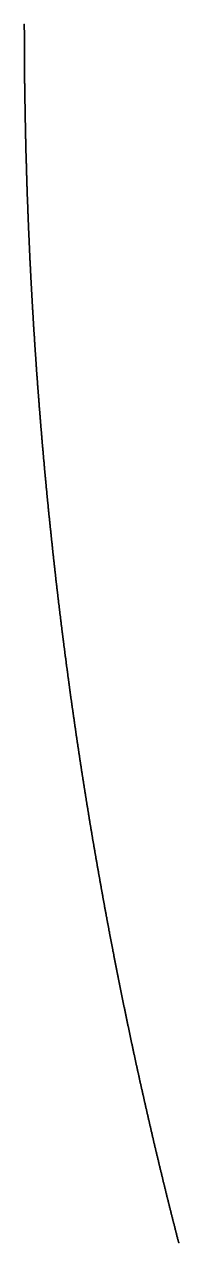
# Model space of a CAD drawing. Header units: metres. Extents: x -84 to 84, y -84 to 84.
# Drawn here: x -84.16 to -81.5, y -21.06 to -0.05 of the extents above; entities that cross this region are included whole.
import ezdxf

# ---------------------------------------------------------------- set-up
doc = ezdxf.new("R2010")
doc.units = ezdxf.units.M

msp = doc.modelspace()

# ---------------------------------------------------------------- linework, layer by layer
for p in [(-84.164, -0.047), (-84.164, -0.061), (-84.164, -0.076), (-84.164, -0.091), (-84.164, -0.106), (-84.164, -0.12), (-84.164, -0.135), (-84.163, -0.15), (-84.163, -0.164), (-84.163, -0.179), (-84.163, -0.194), (-84.163, -0.208), (-84.163, -0.223), (-84.163, -0.238), (-84.163, -0.252), (-84.163, -0.267), (-84.163, -0.282), (-84.163, -0.296), (-84.163, -0.311), (-84.163, -0.326), (-84.163, -0.341), (-84.163, -0.355), (-84.163, -0.37), (-84.163, -0.385), (-84.163, -0.399), (-84.163, -0.414), (-84.163, -0.429), (-84.163, -0.443), (-84.163, -0.458), (-84.163, -0.473), (-84.162, -0.487), (-84.162, -0.502), (-84.162, -0.517), (-84.162, -0.532), (-84.162, -0.546), (-84.162, -0.561), (-84.162, -0.576), (-84.162, -0.59), (-84.162, -0.605), (-84.162, -0.62), (-84.162, -0.634), (-84.161, -0.649), (-84.161, -0.664), (-84.161, -0.678), (-84.161, -0.693), (-84.161, -0.708), (-84.161, -0.722), (-84.161, -0.737), (-84.161, -0.752), (-84.161, -0.767), (-84.16, -0.781), (-84.16, -0.796), (-84.16, -0.811), (-84.16, -0.825), (-84.16, -0.84), (-84.16, -0.855), (-84.16, -0.869), (-84.159, -0.884), (-84.159, -0.899), (-84.159, -0.913), (-84.159, -0.928), (-84.159, -0.943), (-84.159, -0.957), (-84.159, -0.972), (-84.158, -0.987), (-84.158, -1.002), (-84.158, -1.016), (-84.158, -1.031), (-84.158, -1.046), (-84.158, -1.06), (-84.157, -1.075), (-84.157, -1.09), (-84.157, -1.104), (-84.157, -1.119), (-84.157, -1.134), (-84.156, -1.148), (-84.156, -1.163), (-84.156, -1.178), (-84.156, -1.192), (-84.156, -1.207), (-84.155, -1.222), (-84.155, -1.237), (-84.155, -1.251), (-84.155, -1.266), (-84.155, -1.281), (-84.154, -1.295), (-84.154, -1.31), (-84.154, -1.325), (-84.154, -1.339), (-84.154, -1.354), (-84.153, -1.369), (-84.153, -1.383), (-84.153, -1.398), (-84.153, -1.413), (-84.152, -1.427), (-84.152, -1.442), (-84.152, -1.457), (-84.152, -1.472), (-84.151, -1.486), (-84.151, -1.501), (-84.151, -1.516), (-84.151, -1.53), (-84.15, -1.545), (-84.15, -1.56), (-84.15, -1.574), (-84.15, -1.589), (-84.149, -1.604), (-84.149, -1.618), (-84.149, -1.633), (-84.148, -1.648), (-84.148, -1.662), (-84.148, -1.677), (-84.148, -1.692), (-84.147, -1.707), (-84.147, -1.721), (-84.147, -1.736), (-84.146, -1.751), (-84.146, -1.765), (-84.146, -1.78), (-84.146, -1.795), (-84.145, -1.809), (-84.145, -1.824), (-84.145, -1.839), (-84.144, -1.853), (-84.144, -1.868), (-84.144, -1.883), (-84.143, -1.897), (-84.143, -1.912), (-84.143, -1.927), (-84.142, -1.941), (-84.142, -1.956), (-84.142, -1.971), (-84.141, -1.986), (-84.141, -2), (-84.141, -2.015), (-84.14, -2.03), (-84.14, -2.044), (-84.14, -2.059), (-84.139, -2.074), (-84.139, -2.088), (-84.139, -2.103), (-84.138, -2.118), (-84.138, -2.132), (-84.138, -2.147), (-84.137, -2.162), (-84.137, -2.176), (-84.136, -2.191), (-84.136, -2.206), (-84.136, -2.22), (-84.135, -2.235), (-84.135, -2.25), (-84.135, -2.265), (-84.134, -2.279), (-84.134, -2.294), (-84.133, -2.309), (-84.133, -2.323), (-84.133, -2.338), (-84.132, -2.353), (-84.132, -2.367), (-84.131, -2.382), (-84.131, -2.397), (-84.131, -2.411), (-84.13, -2.426), (-84.13, -2.441), (-84.129, -2.455), (-84.129, -2.47), (-84.128, -2.485), (-84.128, -2.499), (-84.128, -2.514), (-84.127, -2.529), (-84.127, -2.544), (-84.126, -2.558), (-84.126, -2.573), (-84.125, -2.588), (-84.125, -2.602), (-84.125, -2.617), (-84.124, -2.632), (-84.124, -2.646), (-84.123, -2.661), (-84.123, -2.676), (-84.122, -2.69), (-84.122, -2.705), (-84.121, -2.72), (-84.121, -2.734), (-84.12, -2.749), (-84.12, -2.764), (-84.119, -2.778), (-84.119, -2.793), (-84.118, -2.808), (-84.118, -2.822), (-84.118, -2.837), (-84.117, -2.852), (-84.117, -2.867), (-84.116, -2.881), (-84.116, -2.896), (-84.115, -2.911), (-84.115, -2.925), (-84.114, -2.94), (-84.114, -2.955), (-84.113, -2.969), (-84.113, -2.984), (-84.112, -2.999), (-84.112, -3.013), (-84.111, -3.028), (-84.11, -3.043), (-84.11, -3.057), (-84.109, -3.072), (-84.109, -3.087), (-84.108, -3.101), (-84.108, -3.116), (-84.107, -3.131), (-84.107, -3.145), (-84.106, -3.16), (-84.106, -3.175), (-84.105, -3.189), (-84.105, -3.204), (-84.104, -3.219), (-84.103, -3.234), (-84.103, -3.248), (-84.102, -3.263), (-84.102, -3.278), (-84.101, -3.292), (-84.101, -3.307), (-84.1, -3.322), (-84.1, -3.336), (-84.099, -3.351), (-84.098, -3.366), (-84.098, -3.38), (-84.097, -3.395), (-84.097, -3.41), (-84.096, -3.424), (-84.095, -3.439), (-84.095, -3.454), (-84.094, -3.468), (-84.094, -3.483), (-84.093, -3.498), (-84.092, -3.512), (-84.092, -3.527), (-84.091, -3.542), (-84.091, -3.556), (-84.09, -3.571), (-84.089, -3.586), (-84.089, -3.6), (-84.088, -3.615), (-84.088, -3.63), (-84.087, -3.644), (-84.086, -3.659), (-84.086, -3.674), (-84.085, -3.688), (-84.084, -3.703), (-84.084, -3.718), (-84.083, -3.733), (-84.082, -3.747), (-84.082, -3.762), (-84.081, -3.777), (-84.081, -3.791), (-84.08, -3.806), (-84.079, -3.821), (-84.079, -3.835), (-84.078, -3.85), (-84.077, -3.865), (-84.077, -3.879), (-84.076, -3.894), (-84.075, -3.909), (-84.075, -3.923), (-84.074, -3.938), (-84.073, -3.953), (-84.073, -3.967), (-84.072, -3.982), (-84.071, -3.997), (-84.07, -4.011), (-84.07, -4.026), (-84.069, -4.041), (-84.068, -4.055), (-84.068, -4.07), (-84.067, -4.085), (-84.066, -4.099), (-84.066, -4.114), (-84.065, -4.129), (-84.064, -4.143), (-84.063, -4.158), (-84.063, -4.173), (-84.062, -4.187), (-84.061, -4.202), (-84.061, -4.217), (-84.06, -4.231), (-84.059, -4.246), (-84.058, -4.261), (-84.058, -4.275), (-84.057, -4.29), (-84.056, -4.305), (-84.055, -4.319), (-84.055, -4.334), (-84.054, -4.349), (-84.053, -4.363), (-84.052, -4.378), (-84.052, -4.393), (-84.051, -4.407), (-84.05, -4.422), (-84.049, -4.437), (-84.049, -4.451), (-84.048, -4.466), (-84.047, -4.481), (-84.046, -4.495), (-84.046, -4.51), (-84.045, -4.525), (-84.044, -4.539), (-84.043, -4.554), (-84.042, -4.569), (-84.042, -4.583), (-84.041, -4.598), (-84.04, -4.613), (-84.039, -4.627), (-84.038, -4.642), (-84.038, -4.657), (-84.037, -4.671), (-84.036, -4.686), (-84.035, -4.701), (-84.034, -4.715), (-84.034, -4.73), (-84.033, -4.745), (-84.032, -4.759), (-84.031, -4.774), (-84.03, -4.789), (-84.029, -4.803), (-84.029, -4.818), (-84.028, -4.833), (-84.027, -4.847), (-84.026, -4.862), (-84.025, -4.877), (-84.024, -4.891), (-84.024, -4.906), (-84.023, -4.921), (-84.022, -4.935), (-84.021, -4.95), (-84.02, -4.965), (-84.019, -4.979), (-84.018, -4.994), (-84.018, -5.009), (-84.017, -5.023), (-84.016, -5.038), (-84.015, -5.053), (-84.014, -5.067), (-84.013, -5.082), (-84.012, -5.097), (-84.011, -5.111), (-84.011, -5.126), (-84.01, -5.141), (-84.009, -5.155), (-84.008, -5.17), (-84.007, -5.185), (-84.006, -5.199), (-84.005, -5.214), (-84.004, -5.229), (-84.003, -5.243), (-84.003, -5.258), (-84.002, -5.273), (-84.001, -5.287), (-84, -5.302), (-83.999, -5.317), (-83.998, -5.331), (-83.997, -5.346), (-83.996, -5.361), (-83.995, -5.375), (-83.994, -5.39), (-83.993, -5.405), (-83.992, -5.419), (-83.991, -5.434), (-83.99, -5.449), (-83.99, -5.463), (-83.989, -5.478), (-83.988, -5.493), (-83.987, -5.507), (-83.986, -5.522), (-83.985, -5.537), (-83.984, -5.551), (-83.983, -5.566), (-83.982, -5.581), (-83.981, -5.595), (-83.98, -5.61), (-83.979, -5.625), (-83.978, -5.639), (-83.977, -5.654), (-83.976, -5.668), (-83.975, -5.683), (-83.974, -5.698), (-83.973, -5.712), (-83.972, -5.727), (-83.971, -5.742), (-83.97, -5.756), (-83.969, -5.771), (-83.968, -5.786), (-83.967, -5.8), (-83.966, -5.815), (-83.965, -5.83), (-83.964, -5.844), (-83.963, -5.859), (-83.962, -5.874), (-83.961, -5.888), (-83.96, -5.903), (-83.959, -5.918), (-83.958, -5.932), (-83.957, -5.947), (-83.956, -5.962), (-83.955, -5.976), (-83.954, -5.991), (-83.953, -6.006), (-83.952, -6.02), (-83.951, -6.035), (-83.95, -6.05), (-83.949, -6.064), (-83.948, -6.079), (-83.947, -6.093), (-83.946, -6.108), (-83.944, -6.123), (-83.943, -6.137), (-83.942, -6.152), (-83.941, -6.167), (-83.94, -6.181), (-83.939, -6.196), (-83.938, -6.211), (-83.937, -6.225), (-83.936, -6.24), (-83.935, -6.255), (-83.934, -6.269), (-83.933, -6.284), (-83.932, -6.299), (-83.93, -6.313), (-83.929, -6.328), (-83.928, -6.343), (-83.927, -6.357), (-83.926, -6.372), (-83.925, -6.386), (-83.924, -6.401), (-83.923, -6.416), (-83.922, -6.43), (-83.921, -6.445), (-83.919, -6.46), (-83.918, -6.474), (-83.917, -6.489), (-83.916, -6.504), (-83.915, -6.518), (-83.914, -6.533), (-83.913, -6.548), (-83.912, -6.562), (-83.91, -6.577), (-83.909, -6.591), (-83.908, -6.606), (-83.907, -6.621), (-83.906, -6.635), (-83.905, -6.65), (-83.904, -6.665), (-83.902, -6.679), (-83.901, -6.694), (-83.9, -6.709), (-83.899, -6.723), (-83.898, -6.738), (-83.897, -6.753), (-83.895, -6.767), (-83.894, -6.782), (-83.893, -6.797), (-83.892, -6.811), (-83.891, -6.826), (-83.89, -6.84), (-83.888, -6.855), (-83.887, -6.87), (-83.886, -6.884), (-83.885, -6.899), (-83.884, -6.914), (-83.882, -6.928), (-83.881, -6.943), (-83.88, -6.958), (-83.879, -6.972), (-83.878, -6.987), (-83.876, -7.001), (-83.875, -7.016), (-83.874, -7.031), (-83.873, -7.045), (-83.871, -7.06), (-83.87, -7.075), (-83.869, -7.089), (-83.868, -7.104), (-83.867, -7.119), (-83.865, -7.133), (-83.864, -7.148), (-83.863, -7.162), (-83.862, -7.177), (-83.86, -7.192), (-83.859, -7.206), (-83.858, -7.221), (-83.857, -7.236), (-83.855, -7.25), (-83.854, -7.265), (-83.853, -7.28), (-83.852, -7.294), (-83.85, -7.309), (-83.849, -7.323), (-83.848, -7.338), (-83.846, -7.353), (-83.845, -7.367), (-83.844, -7.382), (-83.843, -7.397), (-83.841, -7.411), (-83.84, -7.426), (-83.839, -7.441), (-83.838, -7.455), (-83.836, -7.47), (-83.835, -7.484), (-83.834, -7.499), (-83.832, -7.514), (-83.831, -7.528), (-83.83, -7.543), (-83.828, -7.558), (-83.827, -7.572), (-83.826, -7.587), (-83.824, -7.602), (-83.823, -7.616), (-83.822, -7.631), (-83.821, -7.645), (-83.819, -7.66), (-83.818, -7.675), (-83.817, -7.689), (-83.815, -7.704), (-83.814, -7.719), (-83.813, -7.733), (-83.811, -7.748), (-83.81, -7.762), (-83.808, -7.777), (-83.807, -7.792), (-83.806, -7.806), (-83.804, -7.821), (-83.803, -7.836), (-83.802, -7.85), (-83.8, -7.865), (-83.799, -7.879), (-83.798, -7.894), (-83.796, -7.909), (-83.795, -7.923), (-83.793, -7.938), (-83.792, -7.953), (-83.791, -7.967), (-83.789, -7.982), (-83.788, -7.996), (-83.787, -8.011), (-83.785, -8.026), (-83.784, -8.04), (-83.782, -8.055), (-83.781, -8.07), (-83.78, -8.084), (-83.778, -8.099), (-83.777, -8.113), (-83.775, -8.128), (-83.774, -8.143), (-83.773, -8.157), (-83.771, -8.172), (-83.77, -8.187), (-83.768, -8.201), (-83.767, -8.216), (-83.765, -8.23), (-83.764, -8.245), (-83.763, -8.26), (-83.761, -8.274), (-83.76, -8.289), (-83.758, -8.303), (-83.757, -8.318), (-83.755, -8.333), (-83.754, -8.347), (-83.753, -8.362), (-83.751, -8.377), (-83.75, -8.391), (-83.748, -8.406), (-83.747, -8.42), (-83.745, -8.435), (-83.744, -8.45), (-83.742, -8.464), (-83.741, -8.479), (-83.739, -8.494), (-83.738, -8.508), (-83.736, -8.523), (-83.735, -8.537), (-83.733, -8.552), (-83.732, -8.567), (-83.73, -8.581), (-83.729, -8.596), (-83.727, -8.61), (-83.726, -8.625), (-83.725, -8.64), (-83.723, -8.654), (-83.722, -8.669), (-83.72, -8.683), (-83.718, -8.698), (-83.717, -8.713), (-83.715, -8.727), (-83.714, -8.742), (-83.712, -8.757), (-83.711, -8.771), (-83.709, -8.786), (-83.708, -8.8), (-83.706, -8.815), (-83.705, -8.83), (-83.703, -8.844), (-83.702, -8.859), (-83.7, -8.873), (-83.699, -8.888), (-83.697, -8.903), (-83.696, -8.917), (-83.694, -8.932), (-83.692, -8.946), (-83.691, -8.961), (-83.689, -8.976), (-83.688, -8.99), (-83.686, -9.005), (-83.685, -9.02), (-83.683, -9.034), (-83.682, -9.049), (-83.68, -9.063), (-83.678, -9.078), (-83.677, -9.093), (-83.675, -9.107), (-83.674, -9.122), (-83.672, -9.136), (-83.67, -9.151), (-83.669, -9.166), (-83.667, -9.18), (-83.666, -9.195), (-83.664, -9.209), (-83.663, -9.224), (-83.661, -9.239), (-83.659, -9.253), (-83.658, -9.268), (-83.656, -9.282), (-83.654, -9.297), (-83.653, -9.312), (-83.651, -9.326), (-83.65, -9.341), (-83.648, -9.355), (-83.646, -9.37), (-83.645, -9.385), (-83.643, -9.399), (-83.642, -9.414), (-83.64, -9.428), (-83.638, -9.443), (-83.637, -9.458), (-83.635, -9.472), (-83.633, -9.487), (-83.632, -9.501), (-83.63, -9.516), (-83.628, -9.531), (-83.627, -9.545), (-83.625, -9.56), (-83.623, -9.574), (-83.622, -9.589), (-83.62, -9.604), (-83.618, -9.618), (-83.617, -9.633), (-83.615, -9.647), (-83.613, -9.662), (-83.612, -9.677), (-83.61, -9.691), (-83.608, -9.706), (-83.607, -9.72), (-83.605, -9.735), (-83.603, -9.749), (-83.602, -9.764), (-83.6, -9.779), (-83.598, -9.793), (-83.596, -9.808), (-83.595, -9.822), (-83.593, -9.837), (-83.591, -9.852), (-83.59, -9.866), (-83.588, -9.881), (-83.586, -9.895), (-83.584, -9.91), (-83.583, -9.925), (-83.581, -9.939), (-83.579, -9.954), (-83.578, -9.968), (-83.576, -9.983), (-83.574, -9.997), (-83.572, -10.012), (-83.571, -10.027), (-83.569, -10.041), (-83.567, -10.056), (-83.565, -10.07), (-83.564, -10.085), (-83.562, -10.1), (-83.56, -10.114), (-83.558, -10.129), (-83.557, -10.143), (-83.555, -10.158), (-83.553, -10.173), (-83.551, -10.187), (-83.55, -10.202), (-83.548, -10.216), (-83.546, -10.231), (-83.544, -10.245), (-83.542, -10.26), (-83.541, -10.275), (-83.539, -10.289), (-83.537, -10.304), (-83.535, -10.318), (-83.534, -10.333), (-83.532, -10.347), (-83.53, -10.362), (-83.528, -10.377), (-83.526, -10.391), (-83.525, -10.406), (-83.523, -10.42), (-83.521, -10.435), (-83.519, -10.45), (-83.517, -10.464), (-83.515, -10.479), (-83.514, -10.493), (-83.512, -10.508), (-83.51, -10.522), (-83.508, -10.537), (-83.506, -10.552), (-83.505, -10.566), (-83.503, -10.581), (-83.501, -10.595), (-83.499, -10.61), (-83.497, -10.624), (-83.495, -10.639), (-83.493, -10.654), (-83.492, -10.668), (-83.49, -10.683), (-83.488, -10.697), (-83.486, -10.712), (-83.484, -10.726), (-83.482, -10.741), (-83.48, -10.756), (-83.479, -10.77), (-83.477, -10.785), (-83.475, -10.799), (-83.473, -10.814), (-83.471, -10.828), (-83.469, -10.843), (-83.467, -10.858), (-83.465, -10.872), (-83.464, -10.887), (-83.462, -10.901), (-83.46, -10.916), (-83.458, -10.93), (-83.456, -10.945), (-83.454, -10.96), (-83.452, -10.974), (-83.45, -10.989), (-83.448, -11.003), (-83.446, -11.018), (-83.444, -11.032), (-83.443, -11.047), (-83.441, -11.061), (-83.439, -11.076), (-83.437, -11.091), (-83.435, -11.105), (-83.433, -11.12), (-83.431, -11.134), (-83.429, -11.149), (-83.427, -11.163), (-83.425, -11.178), (-83.423, -11.193), (-83.421, -11.207), (-83.419, -11.222), (-83.417, -11.236), (-83.415, -11.251), (-83.414, -11.265), (-83.412, -11.28), (-83.41, -11.294), (-83.408, -11.309), (-83.406, -11.324), (-83.404, -11.338), (-83.402, -11.353), (-83.4, -11.367), (-83.398, -11.382), (-83.396, -11.396), (-83.394, -11.411), (-83.392, -11.425), (-83.39, -11.44), (-83.388, -11.455), (-83.386, -11.469), (-83.384, -11.484), (-83.382, -11.498), (-83.38, -11.513), (-83.378, -11.527), (-83.376, -11.542), (-83.374, -11.556), (-83.372, -11.571), (-83.37, -11.586), (-83.368, -11.6), (-83.366, -11.615), (-83.364, -11.629), (-83.362, -11.644), (-83.36, -11.658), (-83.358, -11.673), (-83.356, -11.687), (-83.354, -11.702), (-83.352, -11.717), (-83.35, -11.731), (-83.348, -11.746), (-83.346, -11.76), (-83.343, -11.775), (-83.341, -11.789), (-83.339, -11.804), (-83.337, -11.818), (-83.335, -11.833), (-83.333, -11.847), (-83.331, -11.862), (-83.329, -11.877), (-83.327, -11.891), (-83.325, -11.906), (-83.323, -11.92), (-83.321, -11.935), (-83.319, -11.949), (-83.317, -11.964), (-83.315, -11.978), (-83.313, -11.993), (-83.31, -12.007), (-83.308, -12.022), (-83.306, -12.036), (-83.304, -12.051), (-83.302, -12.066), (-83.3, -12.08), (-83.298, -12.095), (-83.296, -12.109), (-83.294, -12.124), (-83.292, -12.138), (-83.289, -12.153), (-83.287, -12.167), (-83.285, -12.182), (-83.283, -12.196), (-83.281, -12.211), (-83.279, -12.225), (-83.277, -12.24), (-83.275, -12.255), (-83.272, -12.269), (-83.27, -12.284), (-83.268, -12.298), (-83.266, -12.313), (-83.264, -12.327), (-83.262, -12.342), (-83.26, -12.356), (-83.257, -12.371), (-83.255, -12.385), (-83.253, -12.4), (-83.251, -12.414), (-83.249, -12.429), (-83.247, -12.443), (-83.245, -12.458), (-83.242, -12.473), (-83.24, -12.487), (-83.238, -12.502), (-83.236, -12.516), (-83.234, -12.531), (-83.231, -12.545), (-83.229, -12.56), (-83.227, -12.574), (-83.225, -12.589), (-83.223, -12.603), (-83.221, -12.618), (-83.218, -12.632), (-83.216, -12.647), (-83.214, -12.661), (-83.212, -12.676), (-83.21, -12.69), (-83.207, -12.705), (-83.205, -12.719), (-83.203, -12.734), (-83.201, -12.749), (-83.199, -12.763), (-83.196, -12.778), (-83.194, -12.792), (-83.192, -12.807), (-83.19, -12.821), (-83.187, -12.836), (-83.185, -12.85), (-83.183, -12.865), (-83.181, -12.879), (-83.178, -12.894), (-83.176, -12.908), (-83.174, -12.923), (-83.172, -12.937), (-83.169, -12.952), (-83.167, -12.966), (-83.165, -12.981), (-83.163, -12.995), (-83.16, -13.01), (-83.158, -13.024), (-83.156, -13.039), (-83.154, -13.053), (-83.151, -13.068), (-83.149, -13.082), (-83.147, -13.097), (-83.145, -13.111), (-83.142, -13.126), (-83.14, -13.14), (-83.138, -13.155), (-83.135, -13.17), (-83.133, -13.184), (-83.131, -13.199), (-83.129, -13.213), (-83.126, -13.228), (-83.124, -13.242), (-83.122, -13.257), (-83.119, -13.271), (-83.117, -13.286), (-83.115, -13.3), (-83.112, -13.315), (-83.11, -13.329), (-83.108, -13.344), (-83.105, -13.358), (-83.103, -13.373), (-83.101, -13.387), (-83.098, -13.402), (-83.096, -13.416), (-83.094, -13.431), (-83.091, -13.445), (-83.089, -13.46), (-83.087, -13.474), (-83.084, -13.489), (-83.082, -13.503), (-83.08, -13.518), (-83.077, -13.532), (-83.075, -13.547), (-83.073, -13.561), (-83.07, -13.576), (-83.068, -13.59), (-83.066, -13.605), (-83.063, -13.619), (-83.061, -13.634), (-83.058, -13.648), (-83.056, -13.663), (-83.054, -13.677), (-83.051, -13.692), (-83.049, -13.706), (-83.047, -13.721), (-83.044, -13.735), (-83.042, -13.75), (-83.039, -13.764), (-83.037, -13.779), (-83.035, -13.793), (-83.032, -13.808), (-83.03, -13.822), (-83.027, -13.837), (-83.025, -13.851), (-83.023, -13.866), (-83.02, -13.88), (-83.018, -13.895), (-83.015, -13.909), (-83.013, -13.924), (-83.011, -13.938), (-83.008, -13.952), (-83.006, -13.967), (-83.003, -13.981), (-83.001, -13.996), (-82.998, -14.01), (-82.996, -14.025), (-82.994, -14.039), (-82.991, -14.054), (-82.989, -14.068), (-82.986, -14.083), (-82.984, -14.097), (-82.981, -14.112), (-82.979, -14.126), (-82.976, -14.141), (-82.974, -14.155), (-82.971, -14.17), (-82.969, -14.184), (-82.966, -14.199), (-82.964, -14.213), (-82.962, -14.228), (-82.959, -14.242), (-82.957, -14.257), (-82.954, -14.271), (-82.952, -14.286), (-82.949, -14.3), (-82.947, -14.315), (-82.944, -14.329), (-82.942, -14.344), (-82.939, -14.358), (-82.937, -14.372), (-82.934, -14.387), (-82.932, -14.401), (-82.929, -14.416), (-82.927, -14.43), (-82.924, -14.445), (-82.922, -14.459), (-82.919, -14.474), (-82.917, -14.488), (-82.914, -14.503), (-82.912, -14.517), (-82.909, -14.532), (-82.907, -14.546), (-82.904, -14.561), (-82.901, -14.575), (-82.899, -14.59), (-82.896, -14.604), (-82.894, -14.619), (-82.891, -14.633), (-82.889, -14.647), (-82.886, -14.662), (-82.884, -14.676), (-82.881, -14.691), (-82.879, -14.705), (-82.876, -14.72), (-82.873, -14.734), (-82.871, -14.749), (-82.868, -14.763), (-82.866, -14.778), (-82.863, -14.792), (-82.861, -14.807), (-82.858, -14.821), (-82.855, -14.835), (-82.853, -14.85), (-82.85, -14.864), (-82.848, -14.879), (-82.845, -14.893), (-82.842, -14.908), (-82.84, -14.922), (-82.837, -14.937), (-82.835, -14.951), (-82.832, -14.966), (-82.83, -14.98), (-82.827, -14.995), (-82.824, -15.009), (-82.822, -15.023), (-82.819, -15.038), (-82.816, -15.052), (-82.814, -15.067), (-82.811, -15.081), (-82.809, -15.096), (-82.806, -15.11), (-82.803, -15.125), (-82.801, -15.139), (-82.798, -15.154), (-82.795, -15.168), (-82.793, -15.182), (-82.79, -15.197), (-82.787, -15.211), (-82.785, -15.226), (-82.782, -15.24), (-82.78, -15.255), (-82.777, -15.269), (-82.774, -15.284), (-82.772, -15.298), (-82.769, -15.312), (-82.766, -15.327), (-82.764, -15.341), (-82.761, -15.356), (-82.758, -15.37), (-82.756, -15.385), (-82.753, -15.399), (-82.75, -15.414), (-82.748, -15.428), (-82.745, -15.442), (-82.742, -15.457), (-82.739, -15.471), (-82.737, -15.486), (-82.734, -15.5), (-82.731, -15.515), (-82.729, -15.529), (-82.726, -15.544), (-82.723, -15.558), (-82.721, -15.572), (-82.718, -15.587), (-82.715, -15.601), (-82.712, -15.616), (-82.71, -15.63), (-82.707, -15.645), (-82.704, -15.659), (-82.702, -15.674), (-82.699, -15.688), (-82.696, -15.702), (-82.693, -15.717), (-82.691, -15.731), (-82.688, -15.746), (-82.685, -15.76), (-82.682, -15.775), (-82.68, -15.789), (-82.677, -15.803), (-82.674, -15.818), (-82.671, -15.832), (-82.669, -15.847), (-82.666, -15.861), (-82.663, -15.876), (-82.66, -15.89), (-82.658, -15.904), (-82.655, -15.919), (-82.652, -15.933), (-82.649, -15.948), (-82.647, -15.962), (-82.644, -15.977), (-82.641, -15.991), (-82.638, -16.005), (-82.635, -16.02), (-82.633, -16.034), (-82.63, -16.049), (-82.627, -16.063), (-82.624, -16.078), (-82.621, -16.092), (-82.619, -16.106), (-82.616, -16.121), (-82.613, -16.135), (-82.61, -16.15), (-82.607, -16.164), (-82.605, -16.178), (-82.602, -16.193), (-82.599, -16.207), (-82.596, -16.222), (-82.593, -16.236), (-82.59, -16.251), (-82.588, -16.265), (-82.585, -16.279), (-82.582, -16.294), (-82.579, -16.308), (-82.576, -16.323), (-82.573, -16.337), (-82.571, -16.351), (-82.568, -16.366), (-82.565, -16.38), (-82.562, -16.395), (-82.559, -16.409), (-82.556, -16.424), (-82.554, -16.438), (-82.551, -16.452), (-82.548, -16.467), (-82.545, -16.481), (-82.542, -16.496), (-82.539, -16.51), (-82.536, -16.524), (-82.533, -16.539), (-82.531, -16.553), (-82.528, -16.568), (-82.525, -16.582), (-82.522, -16.596), (-82.519, -16.611), (-82.516, -16.625), (-82.513, -16.64), (-82.51, -16.654), (-82.507, -16.668), (-82.505, -16.683), (-82.502, -16.697), (-82.499, -16.712), (-82.496, -16.726), (-82.493, -16.74), (-82.49, -16.755), (-82.487, -16.769), (-82.484, -16.784), (-82.481, -16.798), (-82.478, -16.812), (-82.475, -16.827), (-82.472, -16.841), (-82.47, -16.856), (-82.467, -16.87), (-82.464, -16.884), (-82.461, -16.899), (-82.458, -16.913), (-82.455, -16.928), (-82.452, -16.942), (-82.449, -16.956), (-82.446, -16.971), (-82.443, -16.985), (-82.44, -17), (-82.437, -17.014), (-82.434, -17.028), (-82.431, -17.043), (-82.428, -17.057), (-82.425, -17.071), (-82.422, -17.086), (-82.419, -17.1), (-82.416, -17.115), (-82.413, -17.129), (-82.41, -17.143), (-82.407, -17.158), (-82.404, -17.172), (-82.401, -17.187), (-82.398, -17.201), (-82.395, -17.215), (-82.392, -17.23), (-82.389, -17.244), (-82.386, -17.258), (-82.383, -17.273), (-82.38, -17.287), (-82.377, -17.302), (-82.374, -17.316), (-82.371, -17.33), (-82.368, -17.345), (-82.365, -17.359), (-82.362, -17.373), (-82.359, -17.388), (-82.356, -17.402), (-82.353, -17.417), (-82.35, -17.431), (-82.347, -17.445), (-82.344, -17.46), (-82.341, -17.474), (-82.338, -17.488), (-82.335, -17.503), (-82.332, -17.517), (-82.329, -17.532), (-82.326, -17.546), (-82.323, -17.56), (-82.32, -17.575), (-82.317, -17.589), (-82.314, -17.603), (-82.311, -17.618), (-82.308, -17.632), (-82.304, -17.647), (-82.301, -17.661), (-82.298, -17.675), (-82.295, -17.69), (-82.292, -17.704), (-82.289, -17.718), (-82.286, -17.733), (-82.283, -17.747), (-82.28, -17.761), (-82.277, -17.776), (-82.274, -17.79), (-82.271, -17.805), (-82.267, -17.819), (-82.264, -17.833), (-82.261, -17.848), (-82.258, -17.862), (-82.255, -17.876), (-82.252, -17.891), (-82.249, -17.905), (-82.246, -17.919), (-82.243, -17.934), (-82.239, -17.948), (-82.236, -17.962), (-82.233, -17.977), (-82.23, -17.991), (-82.227, -18.006), (-82.224, -18.02), (-82.221, -18.034), (-82.218, -18.049), (-82.214, -18.063), (-82.211, -18.077), (-82.208, -18.092), (-82.205, -18.106), (-82.202, -18.12), (-82.199, -18.135), (-82.195, -18.149), (-82.192, -18.163), (-82.189, -18.178), (-82.186, -18.192), (-82.183, -18.206), (-82.18, -18.221), (-82.176, -18.235), (-82.173, -18.249), (-82.17, -18.264), (-82.167, -18.278), (-82.164, -18.292), (-82.161, -18.307), (-82.157, -18.321), (-82.154, -18.335), (-82.151, -18.35), (-82.148, -18.364), (-82.145, -18.378), (-82.141, -18.393), (-82.138, -18.407), (-82.135, -18.421), (-82.132, -18.436), (-82.129, -18.45), (-82.125, -18.465), (-82.122, -18.479), (-82.119, -18.493), (-82.116, -18.508), (-82.112, -18.522), (-82.109, -18.536), (-82.106, -18.551), (-82.103, -18.565), (-82.1, -18.579), (-82.096, -18.593), (-82.093, -18.608), (-82.09, -18.622), (-82.087, -18.636), (-82.083, -18.651), (-82.08, -18.665), (-82.077, -18.679), (-82.074, -18.694), (-82.07, -18.708), (-82.067, -18.722), (-82.064, -18.737), (-82.061, -18.751), (-82.057, -18.765), (-82.054, -18.78), (-82.051, -18.794), (-82.048, -18.808), (-82.044, -18.823), (-82.041, -18.837), (-82.038, -18.851), (-82.034, -18.866), (-82.031, -18.88), (-82.028, -18.894), (-82.025, -18.909), (-82.021, -18.923), (-82.018, -18.937), (-82.015, -18.952), (-82.011, -18.966), (-82.008, -18.98), (-82.005, -18.995), (-82.001, -19.009), (-81.998, -19.023), (-81.995, -19.037), (-81.992, -19.052), (-81.988, -19.066), (-81.985, -19.08), (-81.982, -19.095), (-81.978, -19.109), (-81.975, -19.123), (-81.972, -19.138), (-81.968, -19.152), (-81.965, -19.166), (-81.962, -19.181), (-81.958, -19.195), (-81.955, -19.209), (-81.952, -19.223), (-81.948, -19.238), (-81.945, -19.252), (-81.942, -19.266), (-81.938, -19.281), (-81.935, -19.295), (-81.931, -19.309), (-81.928, -19.324), (-81.925, -19.338), (-81.921, -19.352), (-81.918, -19.366), (-81.915, -19.381), (-81.911, -19.395), (-81.908, -19.409), (-81.904, -19.424), (-81.901, -19.438), (-81.898, -19.452), (-81.894, -19.467), (-81.891, -19.481), (-81.888, -19.495), (-81.884, -19.509), (-81.881, -19.524), (-81.877, -19.538), (-81.874, -19.552), (-81.871, -19.567), (-81.867, -19.581), (-81.864, -19.595), (-81.86, -19.609), (-81.857, -19.624), (-81.853, -19.638), (-81.85, -19.652), (-81.847, -19.667), (-81.843, -19.681), (-81.84, -19.695), (-81.836, -19.709), (-81.833, -19.724), (-81.829, -19.738), (-81.826, -19.752), (-81.823, -19.767), (-81.819, -19.781), (-81.816, -19.795), (-81.812, -19.809), (-81.809, -19.824), (-81.805, -19.838), (-81.802, -19.852), (-81.798, -19.867), (-81.795, -19.881), (-81.792, -19.895), (-81.788, -19.909), (-81.785, -19.924), (-81.781, -19.938), (-81.778, -19.952), (-81.774, -19.967), (-81.771, -19.981), (-81.767, -19.995), (-81.764, -20.009), (-81.76, -20.024), (-81.757, -20.038), (-81.753, -20.052), (-81.75, -20.066), (-81.746, -20.081), (-81.743, -20.095), (-81.739, -20.109), (-81.736, -20.123), (-81.732, -20.138), (-81.729, -20.152), (-81.725, -20.166), (-81.722, -20.181), (-81.718, -20.195), (-81.715, -20.209), (-81.711, -20.223), (-81.708, -20.238), (-81.704, -20.252), (-81.701, -20.266), (-81.697, -20.28), (-81.694, -20.295), (-81.69, -20.309), (-81.687, -20.323), (-81.683, -20.337), (-81.679, -20.352), (-81.676, -20.366), (-81.672, -20.38), (-81.669, -20.394), (-81.665, -20.409), (-81.662, -20.423), (-81.658, -20.437), (-81.655, -20.451), (-81.651, -20.466), (-81.647, -20.48), (-81.644, -20.494), (-81.64, -20.508), (-81.637, -20.523), (-81.633, -20.537), (-81.63, -20.551), (-81.626, -20.565), (-81.622, -20.58), (-81.619, -20.594), (-81.615, -20.608), (-81.612, -20.622), (-81.608, -20.637), (-81.605, -20.651), (-81.601, -20.665), (-81.597, -20.679), (-81.594, -20.694), (-81.59, -20.708), (-81.587, -20.722), (-81.583, -20.736), (-81.579, -20.751), (-81.576, -20.765), (-81.572, -20.779), (-81.568, -20.793), (-81.565, -20.808), (-81.561, -20.822), (-81.558, -20.836), (-81.554, -20.85), (-81.55, -20.865), (-81.547, -20.879), (-81.543, -20.893), (-81.539, -20.907), (-81.536, -20.921), (-81.532, -20.936), (-81.528, -20.95), (-81.525, -20.964), (-81.521, -20.978), (-81.518, -20.993), (-81.514, -21.007), (-81.51, -21.021), (-81.507, -21.035), (-81.503, -21.05), (-81.499, -21.064)]:
    msp.add_point(p)

doc.saveas('drawing.dxf')
